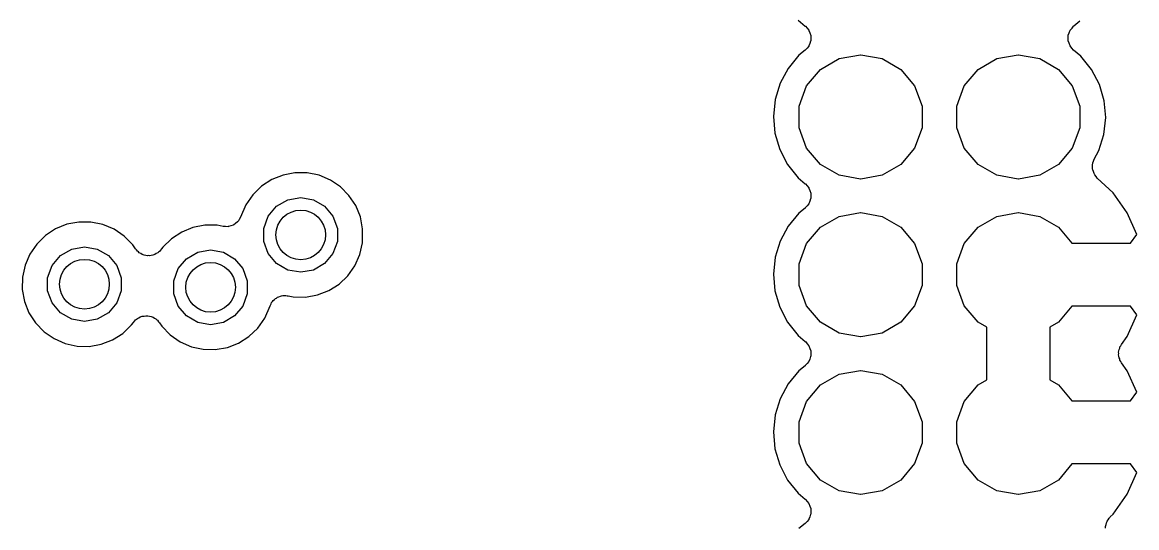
# Model space of a CAD drawing. Extents: x 83.8 to 170.2, y -169.8 to -83.8.
# Drawn here: x 135.43 to 144.41, y -95.81 to -91.74 of the extents above; entities that cross this region are included whole.
import ezdxf

# ---------------------------------------------------------------- set-up
doc = ezdxf.new("R2010")
doc.units = 0
doc.header["$MEASUREMENT"] = 0
doc.layers.add('BLACK', color=7, linetype='CONTINUOUS')

msp = doc.modelspace()

# ---------------------------------------------------------------- linework, layer by layer
at = {"layer": 'Black'}
for p, q in [((141.682, -91.7184), (141.739, -91.7668)), ((143.903, -91.7657), (143.952, -91.7254)), ((141.739, -91.7668), (141.74, -91.7675)), ((141.74, -91.7675), (141.741, -91.768)), ((141.741, -91.768), (141.754, -91.7844)), ((141.754, -91.7844), (141.768, -91.8006)), ((141.768, -91.8006), (141.768, -91.8014)), ((141.768, -91.8014), (141.768, -91.8021)), ((141.768, -91.8021), (141.775, -91.8222)), ((141.775, -91.8222), (141.783, -91.842)), ((141.783, -91.842), (141.783, -91.8429)), ((141.783, -91.8429), (141.783, -91.8438)), ((141.783, -91.8438), (141.783, -91.865)), ((143.858, -91.8403), (143.866, -91.8204)), ((143.858, -91.8412), (143.858, -91.8403)), ((143.858, -91.842), (143.858, -91.8412)), ((143.858, -91.8632), (143.858, -91.842)), ((143.866, -91.8204), (143.873, -91.8006)), ((143.873, -91.8006), (143.874, -91.7999)), ((143.874, -91.799), (143.888, -91.783)), ((143.874, -91.7999), (143.874, -91.799)), ((143.888, -91.783), (143.901, -91.7668)), ((143.901, -91.7668), (143.902, -91.7663)), ((143.902, -91.7663), (143.903, -91.7657)), ((141.767, -91.9291), (141.753, -91.9452)), ((141.768, -91.9276), (141.767, -91.9283)), ((141.767, -91.9283), (141.767, -91.9291)), ((141.775, -91.9078), (141.768, -91.9276)), ((141.782, -91.8879), (141.775, -91.9078)), ((141.783, -91.8861), (141.782, -91.887)), ((141.782, -91.887), (141.782, -91.8879)), ((141.783, -91.865), (141.783, -91.8861)), ((143.858, -91.8844), (143.858, -91.8632)), ((143.858, -91.8852), (143.858, -91.8844)), ((143.858, -91.8861), (143.858, -91.8852)), ((143.865, -91.9061), (143.858, -91.8861)), ((143.872, -91.926), (143.865, -91.9061)), ((143.873, -91.9267), (143.872, -91.926)), ((143.873, -91.9276), (143.873, -91.9267)), ((143.887, -91.9438), (143.873, -91.9276)), ((141.688, -92.0028), (141.601, -92.108)), ((141.738, -91.9625), (141.688, -92.0028)), ((141.739, -91.9614), (141.738, -91.9618)), ((141.738, -91.9618), (141.738, -91.9625)), ((141.753, -91.9452), (141.739, -91.9614)), ((142.012, -92.0292), (142.183, -91.9991)), ((142.183, -91.9991), (142.187, -91.9991)), ((142.187, -91.9991), (142.358, -92.0292)), ((143.282, -92.0292), (143.453, -91.9991)), ((143.453, -91.9991), (143.457, -91.9991)), ((143.457, -91.9991), (143.628, -92.0292)), ((143.9, -91.9602), (143.887, -91.9438)), ((143.901, -91.9607), (143.9, -91.9602)), ((143.901, -91.9614), (143.901, -91.9607)), ((143.959, -92.0097), (143.901, -91.9614)), ((144.045, -92.1161), (143.959, -92.0097)), ((141.601, -92.108), (141.537, -92.2281)), ((141.862, -92.1161), (142.012, -92.0292)), ((142.358, -92.0292), (142.509, -92.1161)), ((143.132, -92.1161), (143.282, -92.0292)), ((143.628, -92.0292), (143.779, -92.1161)), ((141.75, -92.2491), (141.862, -92.1161)), ((142.509, -92.1161), (142.62, -92.2491)), ((143.02, -92.2491), (143.132, -92.1161)), ((143.779, -92.1161), (143.89, -92.2491)), ((144.108, -92.2371), (144.045, -92.1161)), ((141.537, -92.2281), (141.496, -92.3585)), ((141.691, -92.4123), (141.75, -92.2491)), ((142.62, -92.2491), (142.68, -92.4123)), ((142.961, -92.4123), (143.02, -92.2491)), ((143.89, -92.2491), (143.95, -92.4123)), ((144.146, -92.368), (144.108, -92.2371)), ((141.496, -92.3585), (141.482, -92.4942)), ((144.159, -92.504), (144.146, -92.368)), ((141.691, -92.5859), (141.691, -92.4123)), ((142.68, -92.4123), (142.68, -92.5859)), ((142.961, -92.5859), (142.961, -92.4123)), ((143.95, -92.4123), (143.95, -92.5859)), ((141.482, -92.4942), (141.494, -92.6301)), ((144.144, -92.6397), (144.159, -92.504)), ((141.494, -92.6301), (141.533, -92.7611)), ((141.75, -92.7491), (141.691, -92.5859)), ((142.68, -92.5859), (142.62, -92.7491)), ((143.02, -92.7491), (142.961, -92.5859)), ((143.95, -92.5859), (143.89, -92.7491)), ((144.104, -92.7701), (144.144, -92.6397)), ((141.533, -92.7611), (141.596, -92.882)), ((141.862, -92.8821), (141.75, -92.7491)), ((142.62, -92.7491), (142.509, -92.8821)), ((143.132, -92.8821), (143.02, -92.7491)), ((143.89, -92.7491), (143.779, -92.8821)), ((144.067, -92.8381), (144.104, -92.7701)), ((141.596, -92.882), (141.682, -92.9884)), ((142.012, -92.9689), (141.862, -92.8821)), ((142.509, -92.8821), (142.358, -92.9689)), ((143.282, -92.9689), (143.132, -92.8821)), ((143.779, -92.8821), (143.628, -92.9689)), ((144.053, -92.88), (144.055, -92.8745)), ((144.054, -92.8964), (144.053, -92.88)), ((144.053, -92.9128), (144.054, -92.8964)), ((144.054, -92.9183), (144.053, -92.9128)), ((144.055, -92.9241), (144.054, -92.9183)), ((144.055, -92.8688), (144.062, -92.8537)), ((144.055, -92.8745), (144.055, -92.8688)), ((144.062, -92.8537), (144.067, -92.8381)), ((137.441, -93.0033), (137.359, -93.057)), ((137.532, -92.9665), (137.441, -93.0033)), ((137.628, -92.9482), (137.532, -92.9665)), ((137.726, -92.9488), (137.628, -92.9482)), ((137.822, -92.9686), (137.726, -92.9488)), ((137.913, -93.0066), (137.822, -92.9686)), ((137.994, -93.0614), (137.913, -93.0066)), ((141.682, -92.9884), (141.739, -93.0368)), ((142.183, -92.9991), (142.012, -92.9689)), ((142.187, -92.9991), (142.183, -92.9991)), ((142.358, -92.9689), (142.187, -92.9991)), ((143.453, -92.9991), (143.282, -92.9689)), ((143.457, -92.9991), (143.453, -92.9991)), ((143.628, -92.9689), (143.457, -92.9991)), ((144.061, -92.9394), (144.055, -92.9241)), ((144.065, -92.9551), (144.061, -92.9394)), ((144.069, -92.9597), (144.065, -92.9551)), ((144.071, -92.9651), (144.069, -92.9597)), ((144.082, -92.9774), (144.071, -92.9651)), ((144.091, -92.9906), (144.082, -92.9774)), ((144.218, -93.1105), (144.091, -92.9906)), ((137.359, -93.057), (137.289, -93.1256)), ((138.063, -93.131), (137.994, -93.0614)), ((141.739, -93.0368), (141.74, -93.0375)), ((141.74, -93.0375), (141.741, -93.038)), ((141.741, -93.038), (141.754, -93.0544)), ((141.754, -93.0544), (141.768, -93.0706)), ((141.768, -93.0706), (141.768, -93.0714)), ((141.768, -93.0714), (141.768, -93.0721)), ((141.768, -93.0721), (141.775, -93.0922)), ((141.775, -93.0922), (141.783, -93.112)), ((137.289, -93.1256), (137.233, -93.2065)), ((137.48, -93.2178), (137.571, -93.1655)), ((137.571, -93.1655), (137.674, -93.1474)), ((137.674, -93.1474), (137.777, -93.1655)), ((137.777, -93.1655), (137.867, -93.2178)), ((138.117, -93.2126), (138.063, -93.131)), ((141.775, -93.1778), (141.768, -93.1976)), ((141.782, -93.1579), (141.775, -93.1778)), ((141.783, -93.1561), (141.782, -93.157)), ((141.782, -93.157), (141.782, -93.1579)), ((141.783, -93.112), (141.783, -93.1129)), ((141.783, -93.1129), (141.783, -93.1138)), ((141.783, -93.1138), (141.783, -93.135)), ((141.783, -93.135), (141.783, -93.1561)), ((144.331, -93.2719), (144.218, -93.1105)), ((137.233, -93.2065), (137.19, -93.3065)), ((137.413, -93.2979), (137.48, -93.2178)), ((137.867, -93.2178), (137.934, -93.2979)), ((138.155, -93.3033), (138.117, -93.2126)), ((141.688, -93.2728), (141.601, -93.378)), ((141.738, -93.2325), (141.688, -93.2728)), ((141.739, -93.2314), (141.738, -93.2318)), ((141.738, -93.2318), (141.738, -93.2325)), ((141.753, -93.2152), (141.739, -93.2314)), ((141.767, -93.1991), (141.753, -93.2152)), ((141.768, -93.1976), (141.767, -93.1983)), ((141.767, -93.1983), (141.767, -93.1991)), ((142.012, -93.2992), (142.183, -93.2691)), ((142.183, -93.2691), (142.187, -93.2691)), ((142.187, -93.2691), (142.358, -93.2992)), ((143.282, -93.2992), (143.453, -93.2691)), ((143.453, -93.2691), (143.457, -93.2691)), ((143.457, -93.2691), (143.628, -93.2992)), ((144.409, -93.4454), (144.331, -93.2719)), ((135.79, -93.3633), (135.699, -93.4)), ((135.886, -93.3449), (135.79, -93.3633)), ((135.984, -93.3456), (135.886, -93.3449)), ((136.08, -93.3653), (135.984, -93.3456)), ((136.171, -93.4033), (136.08, -93.3653)), ((136.902, -93.3703), (136.806, -93.3887)), ((137, -93.371), (136.902, -93.3703)), ((137.048, -93.3808), (137, -93.371)), ((137.131, -93.3698), (137.112, -93.3756)), ((137.132, -93.3687), (137.131, -93.3698)), ((137.134, -93.3681), (137.132, -93.3687)), ((137.15, -93.3555), (137.134, -93.3681)), ((137.166, -93.3434), (137.15, -93.3555)), ((137.167, -93.3419), (137.166, -93.3434)), ((137.169, -93.3407), (137.167, -93.3419)), ((137.179, -93.3234), (137.169, -93.3407)), ((137.19, -93.3065), (137.179, -93.3234)), ((137.377, -93.3962), (137.413, -93.2979)), ((137.934, -93.2979), (137.97, -93.3962)), ((138.173, -93.3986), (138.155, -93.3033)), ((141.862, -93.3861), (142.012, -93.2992)), ((142.358, -93.2992), (142.509, -93.3861)), ((143.132, -93.3861), (143.282, -93.2992)), ((143.628, -93.2992), (143.779, -93.3861)), ((135.617, -93.4537), (135.547, -93.5223)), ((135.699, -93.4), (135.617, -93.4537)), ((136.252, -93.4582), (136.171, -93.4033)), ((136.321, -93.5277), (136.252, -93.4582)), ((136.715, -93.4254), (136.633, -93.4791)), ((136.806, -93.3887), (136.715, -93.4254)), ((137.068, -93.3814), (137.048, -93.3808)), ((137.089, -93.3825), (137.068, -93.3814)), ((137.09, -93.382), (137.089, -93.3825)), ((137.092, -93.3821), (137.09, -93.382)), ((137.112, -93.3756), (137.092, -93.3821)), ((137.377, -93.5008), (137.377, -93.3962)), ((137.97, -93.3962), (137.97, -93.5008)), ((138.172, -93.5124), (138.173, -93.3986)), ((141.601, -93.378), (141.537, -93.4981)), ((141.75, -93.5191), (141.862, -93.3861)), ((142.509, -93.3861), (142.62, -93.5191)), ((143.02, -93.5191), (143.132, -93.3861)), ((143.779, -93.3861), (143.887, -93.5151)), ((144.358, -93.5151), (144.409, -93.4454)), ((135.547, -93.5223), (135.492, -93.6032)), ((135.829, -93.5623), (135.932, -93.5441)), ((135.932, -93.5441), (136.035, -93.5623)), ((136.343, -93.5603), (136.321, -93.5277)), ((136.563, -93.5477), (136.553, -93.5617)), ((136.633, -93.4791), (136.563, -93.5477)), ((137.413, -93.5991), (137.377, -93.5008)), ((137.97, -93.5008), (137.934, -93.5991)), ((138.15, -93.6071), (138.172, -93.5124)), ((141.537, -93.4981), (141.496, -93.6285)), ((141.691, -93.6823), (141.75, -93.5191)), ((142.62, -93.5191), (142.68, -93.6823)), ((142.961, -93.6823), (143.02, -93.5191)), ((143.887, -93.5151), (144.358, -93.5151)), ((135.492, -93.6032), (135.453, -93.6934)), ((135.671, -93.6947), (135.738, -93.6146)), ((135.738, -93.6146), (135.829, -93.5623)), ((136.035, -93.5623), (136.125, -93.6146)), ((136.125, -93.6146), (136.193, -93.6947)), ((136.352, -93.5699), (136.343, -93.5603)), ((136.36, -93.5807), (136.352, -93.5699)), ((136.367, -93.5858), (136.36, -93.5807)), ((136.373, -93.5922), (136.367, -93.5858)), ((136.385, -93.5981), (136.373, -93.5922)), ((136.396, -93.6056), (136.385, -93.5981)), ((136.405, -93.6079), (136.396, -93.6056)), ((136.413, -93.6118), (136.405, -93.6079)), ((136.426, -93.6133), (136.413, -93.6118)), ((136.439, -93.6166), (136.426, -93.6133)), ((136.448, -93.6157), (136.439, -93.6166)), ((136.457, -93.6167), (136.448, -93.6157)), ((136.469, -93.6136), (136.457, -93.6167)), ((136.483, -93.6123), (136.469, -93.6136)), ((136.491, -93.6085), (136.483, -93.6123)), ((136.499, -93.6064), (136.491, -93.6085)), ((136.51, -93.599), (136.499, -93.6064)), ((136.522, -93.5932), (136.51, -93.599)), ((136.529, -93.5869), (136.522, -93.5932)), ((136.536, -93.582), (136.529, -93.5869)), ((136.544, -93.5712), (136.536, -93.582)), ((136.553, -93.5617), (136.544, -93.5712)), ((136.687, -93.7201), (136.754, -93.64)), ((136.754, -93.64), (136.845, -93.5877)), ((136.845, -93.5877), (136.948, -93.5695)), ((136.948, -93.5695), (137.051, -93.5877)), ((137.051, -93.5877), (137.141, -93.64)), ((137.141, -93.64), (137.209, -93.7201)), ((137.48, -93.6792), (137.413, -93.5991)), ((137.934, -93.5991), (137.867, -93.6792)), ((138.11, -93.6967), (138.15, -93.6071)), ((141.496, -93.6285), (141.482, -93.7642)), ((135.453, -93.6934), (135.433, -93.7893)), ((135.635, -93.793), (135.671, -93.6947)), ((136.193, -93.6947), (136.228, -93.793)), ((136.651, -93.8184), (136.687, -93.7201)), ((137.209, -93.7201), (137.244, -93.8184)), ((137.571, -93.7315), (137.48, -93.6792)), ((137.867, -93.6792), (137.777, -93.7315)), ((138.054, -93.7768), (138.11, -93.6967)), ((141.691, -93.8559), (141.691, -93.6823)), ((142.68, -93.6823), (142.68, -93.8559)), ((142.961, -93.8559), (142.961, -93.6823)), ((135.433, -93.7893), (135.431, -93.8873)), ((135.635, -93.8976), (135.635, -93.793)), ((136.228, -93.793), (136.228, -93.8976)), ((136.651, -93.923), (136.651, -93.8184)), ((137.244, -93.8184), (137.244, -93.923)), ((137.674, -93.7497), (137.571, -93.7315)), ((137.777, -93.7315), (137.674, -93.7497)), ((137.983, -93.8444), (138.054, -93.7768)), ((141.482, -93.7642), (141.494, -93.9001)), ((135.431, -93.8873), (135.449, -93.9838)), ((135.671, -93.9959), (135.635, -93.8976)), ((136.228, -93.8976), (136.193, -93.9959)), ((137.809, -93.9324), (137.9, -93.897)), ((137.9, -93.897), (137.983, -93.8444)), ((141.494, -93.9001), (141.533, -94.0311)), ((141.75, -94.0191), (141.691, -93.8559)), ((142.68, -93.8559), (142.62, -94.0191)), ((143.02, -94.0191), (142.961, -93.8559)), ((135.449, -93.9838), (135.485, -94.0749)), ((135.738, -94.076), (135.671, -93.9959)), ((136.193, -93.9959), (136.125, -94.076)), ((136.687, -94.0213), (136.651, -93.923)), ((137.244, -93.923), (137.209, -94.0213)), ((137.436, -94.0046), (137.44, -93.9939)), ((137.44, -93.9939), (137.448, -93.9861)), ((137.448, -93.9861), (137.453, -93.9771)), ((137.453, -93.9771), (137.463, -93.97)), ((137.463, -93.97), (137.47, -93.9616)), ((137.47, -93.9616), (137.48, -93.9567)), ((137.48, -93.9567), (137.488, -93.9502)), ((137.488, -93.9502), (137.499, -93.9467)), ((137.499, -93.9467), (137.51, -93.9414)), ((137.51, -93.9414), (137.52, -93.9401)), ((137.52, -93.9401), (137.53, -93.9368)), ((137.53, -93.9368), (137.542, -93.9373)), ((137.542, -93.9373), (137.553, -93.9359)), ((137.553, -93.9359), (137.564, -93.9382)), ((137.564, -93.9382), (137.574, -93.9387)), ((137.574, -93.9387), (137.614, -93.9474)), ((137.614, -93.9474), (137.712, -93.9495)), ((137.712, -93.9495), (137.809, -93.9324)), ((135.485, -94.0749), (135.538, -94.1574)), ((135.829, -94.1283), (135.738, -94.076)), ((136.125, -94.076), (136.035, -94.1283)), ((136.754, -94.1014), (136.687, -94.0213)), ((137.209, -94.0213), (137.141, -94.1014)), ((137.385, -94.1188), (137.428, -94.0207)), ((137.428, -94.0207), (137.43, -94.0143)), ((137.43, -94.0143), (137.436, -94.0046)), ((141.533, -94.0311), (141.596, -94.152)), ((141.862, -94.1521), (141.75, -94.0191)), ((142.62, -94.0191), (142.509, -94.1521)), ((143.132, -94.1521), (143.02, -94.0191)), ((143.887, -94.0231), (143.779, -94.1521)), ((144.358, -94.0231), (143.887, -94.0231)), ((144.409, -94.0927), (144.358, -94.0231)), ((135.538, -94.1574), (135.606, -94.2279)), ((135.932, -94.1464), (135.829, -94.1283)), ((136.035, -94.1283), (135.932, -94.1464)), ((136.241, -94.2412), (136.312, -94.1736)), ((136.312, -94.1736), (136.327, -94.1526)), ((136.327, -94.1526), (136.336, -94.1432)), ((136.336, -94.1432), (136.344, -94.1326)), ((136.344, -94.1326), (136.352, -94.1278)), ((136.352, -94.1278), (136.358, -94.1215)), ((136.358, -94.1215), (136.37, -94.1159)), ((136.37, -94.1159), (136.381, -94.1087)), ((136.381, -94.1087), (136.39, -94.1068)), ((136.39, -94.1068), (136.398, -94.103)), ((136.398, -94.103), (136.412, -94.1019)), ((136.412, -94.1019), (136.425, -94.099)), ((136.425, -94.099), (136.433, -94.1001)), ((136.433, -94.1001), (136.442, -94.0993)), ((136.442, -94.0993), (136.455, -94.1028)), ((136.455, -94.1028), (136.468, -94.1045)), ((136.468, -94.1045), (136.476, -94.1086)), ((136.476, -94.1086), (136.485, -94.1109)), ((136.485, -94.1109), (136.496, -94.1186)), ((136.496, -94.1186), (136.507, -94.1247)), ((136.507, -94.1247), (136.514, -94.1312)), ((136.514, -94.1312), (136.521, -94.1363)), ((136.521, -94.1363), (136.528, -94.1472)), ((136.528, -94.1472), (136.537, -94.157)), ((136.537, -94.157), (136.554, -94.1828)), ((136.845, -94.1537), (136.754, -94.1014)), ((136.948, -94.1718), (136.845, -94.1537)), ((137.051, -94.1537), (136.948, -94.1718)), ((137.141, -94.1014), (137.051, -94.1537)), ((137.328, -94.199), (137.385, -94.1188)), ((141.596, -94.152), (141.682, -94.2584)), ((142.012, -94.2389), (141.862, -94.1521)), ((142.509, -94.1521), (142.358, -94.2389)), ((143.201, -94.1921), (143.132, -94.1521)), ((143.779, -94.1521), (143.709, -94.1921)), ((144.331, -94.2663), (144.409, -94.0927)), ((135.606, -94.2279), (135.687, -94.2839)), ((136.158, -94.2937), (136.241, -94.2412)), ((136.554, -94.1828), (136.622, -94.2533)), ((136.622, -94.2533), (136.703, -94.3093)), ((137.174, -94.3191), (137.257, -94.2666)), ((137.257, -94.2666), (137.328, -94.199)), ((141.682, -94.2584), (141.739, -94.3068)), ((142.183, -94.2691), (142.012, -94.2389)), ((142.358, -94.2389), (142.187, -94.2691)), ((143.201, -94.616), (143.201, -94.1921)), ((143.709, -94.1921), (143.709, -94.616)), ((144.286, -94.3309), (144.331, -94.2663)), ((135.687, -94.2839), (135.777, -94.3231)), ((135.777, -94.3231), (135.872, -94.3442)), ((135.872, -94.3442), (135.97, -94.3462)), ((135.97, -94.3462), (136.067, -94.3292)), ((136.067, -94.3292), (136.158, -94.2937)), ((136.703, -94.3093), (136.793, -94.3485)), ((136.793, -94.3485), (136.888, -94.3696)), ((136.986, -94.3716), (137.083, -94.3546)), ((137.083, -94.3546), (137.174, -94.3191)), ((141.739, -94.3068), (141.74, -94.3075)), ((141.74, -94.3075), (141.741, -94.308)), ((141.741, -94.308), (141.754, -94.3244)), ((141.754, -94.3244), (141.768, -94.3406)), ((141.768, -94.3406), (141.768, -94.3414)), ((141.768, -94.3414), (141.768, -94.3421)), ((141.768, -94.3421), (141.775, -94.3622)), ((142.187, -94.2691), (142.183, -94.2691)), ((144.272, -94.3611), (144.274, -94.3508)), ((144.274, -94.3508), (144.281, -94.3413)), ((144.281, -94.3413), (144.286, -94.3309)), ((136.888, -94.3696), (136.986, -94.3716)), ((141.775, -94.4478), (141.768, -94.4676)), ((141.775, -94.3622), (141.783, -94.382)), ((141.782, -94.4279), (141.775, -94.4478)), ((141.783, -94.4261), (141.782, -94.427)), ((141.782, -94.427), (141.782, -94.4279)), ((141.783, -94.382), (141.783, -94.3829)), ((141.783, -94.3829), (141.783, -94.3838)), ((141.783, -94.3838), (141.783, -94.405)), ((141.783, -94.405), (141.783, -94.4261)), ((144.263, -94.3935), (144.266, -94.3823)), ((144.264, -94.4041), (144.263, -94.3935)), ((144.263, -94.4147), (144.264, -94.4041)), ((144.266, -94.4259), (144.263, -94.4147)), ((144.266, -94.3823), (144.267, -94.3708)), ((144.267, -94.4374), (144.266, -94.4259)), ((144.267, -94.3708), (144.272, -94.3611)), ((144.272, -94.447), (144.267, -94.4374)), ((144.274, -94.4574), (144.272, -94.447)), ((141.738, -94.5025), (141.688, -94.5428)), ((141.739, -94.5014), (141.738, -94.5018)), ((141.738, -94.5018), (141.738, -94.5025)), ((141.753, -94.4852), (141.739, -94.5014)), ((141.767, -94.4691), (141.753, -94.4852)), ((141.768, -94.4676), (141.767, -94.4683)), ((141.767, -94.4683), (141.767, -94.4691)), ((144.281, -94.4668), (144.274, -94.4574)), ((144.286, -94.4773), (144.281, -94.4668)), ((144.331, -94.5419), (144.286, -94.4773)), ((141.688, -94.5428), (141.601, -94.648)), ((141.862, -94.6561), (142.012, -94.5692)), ((142.012, -94.5692), (142.183, -94.5391)), ((142.183, -94.5391), (142.187, -94.5391)), ((142.187, -94.5391), (142.358, -94.5692)), ((142.358, -94.5692), (142.509, -94.6561)), ((143.132, -94.6561), (143.201, -94.616)), ((143.709, -94.616), (143.779, -94.6561)), ((144.409, -94.7154), (144.331, -94.5419)), ((141.601, -94.648), (141.537, -94.7681)), ((141.75, -94.7891), (141.862, -94.6561)), ((142.509, -94.6561), (142.62, -94.7891)), ((143.02, -94.7891), (143.132, -94.6561)), ((143.779, -94.6561), (143.887, -94.7851)), ((144.358, -94.7851), (144.409, -94.7154)), ((141.537, -94.7681), (141.496, -94.8985)), ((141.691, -94.9523), (141.75, -94.7891)), ((142.62, -94.7891), (142.68, -94.9523)), ((142.961, -94.9523), (143.02, -94.7891)), ((143.887, -94.7851), (144.358, -94.7851)), ((141.496, -94.8985), (141.482, -95.0342)), ((141.691, -95.1259), (141.691, -94.9523)), ((142.68, -94.9523), (142.68, -95.1259)), ((142.961, -95.1259), (142.961, -94.9523)), ((141.482, -95.0342), (141.494, -95.1701)), ((141.75, -95.2891), (141.691, -95.1259)), ((142.68, -95.1259), (142.62, -95.2891)), ((143.02, -95.2891), (142.961, -95.1259)), ((141.494, -95.1701), (141.533, -95.3011)), ((141.533, -95.3011), (141.596, -95.422)), ((141.862, -95.4221), (141.75, -95.2891)), ((142.62, -95.2891), (142.509, -95.4221)), ((143.132, -95.4221), (143.02, -95.2891)), ((143.887, -95.2931), (143.779, -95.4221)), ((144.358, -95.2931), (143.887, -95.2931)), ((144.409, -95.3627), (144.358, -95.2931)), ((141.596, -95.422), (141.682, -95.5284)), ((142.012, -95.5089), (141.862, -95.4221)), ((142.509, -95.4221), (142.358, -95.5089)), ((143.282, -95.5089), (143.132, -95.4221)), ((143.779, -95.4221), (143.628, -95.5089)), ((144.331, -95.5363), (144.409, -95.3627)), ((142.183, -95.5391), (142.012, -95.5089)), ((142.358, -95.5089), (142.187, -95.5391)), ((143.453, -95.5391), (143.282, -95.5089)), ((143.628, -95.5089), (143.457, -95.5391)), ((141.682, -95.5284), (141.739, -95.5768)), ((141.739, -95.5768), (141.74, -95.5775)), ((141.74, -95.5775), (141.741, -95.578)), ((141.741, -95.578), (141.754, -95.5944)), ((141.754, -95.5944), (141.768, -95.6106)), ((141.768, -95.6106), (141.768, -95.6114)), ((141.768, -95.6114), (141.768, -95.6121)), ((141.768, -95.6121), (141.775, -95.6322)), ((142.187, -95.5391), (142.183, -95.5391)), ((143.457, -95.5391), (143.453, -95.5391)), ((144.218, -95.6977), (144.331, -95.5363)), ((141.775, -95.6322), (141.783, -95.652)), ((141.782, -95.6979), (141.775, -95.7178)), ((141.783, -95.6961), (141.782, -95.697)), ((141.782, -95.697), (141.782, -95.6979)), ((141.783, -95.652), (141.783, -95.6529)), ((141.783, -95.6529), (141.783, -95.6538)), ((141.783, -95.6538), (141.783, -95.675)), ((141.783, -95.675), (141.783, -95.6961)), ((144.196, -95.7178), (144.218, -95.6977)), ((141.738, -95.7725), (141.688, -95.8128)), ((141.739, -95.7714), (141.738, -95.7718)), ((141.738, -95.7718), (141.738, -95.7725)), ((141.753, -95.7552), (141.739, -95.7714)), ((141.767, -95.7391), (141.753, -95.7552)), ((141.768, -95.7376), (141.767, -95.7383)), ((141.767, -95.7383), (141.767, -95.7391)), ((141.775, -95.7178), (141.768, -95.7376)), ((144.158, -95.7956), (144.162, -95.7812)), ((144.162, -95.7812), (144.165, -95.7665)), ((144.165, -95.7665), (144.168, -95.7602)), ((144.168, -95.7602), (144.17, -95.7533)), ((144.17, -95.7533), (144.179, -95.7413)), ((144.179, -95.7413), (144.187, -95.7283)), ((144.187, -95.7283), (144.192, -95.7236)), ((144.192, -95.7236), (144.196, -95.7178)), ((144.157, -95.8099), (144.158, -95.8028)), ((144.158, -95.8028), (144.158, -95.7956))]:
    msp.add_line(p, q, dxfattribs=at)
for centre in [(137.674, -93.4485), (135.932, -93.8453), (136.948, -93.8707)]:
    msp.add_circle(centre, 0.2, dxfattribs=at)

doc.saveas('drawing.dxf')
